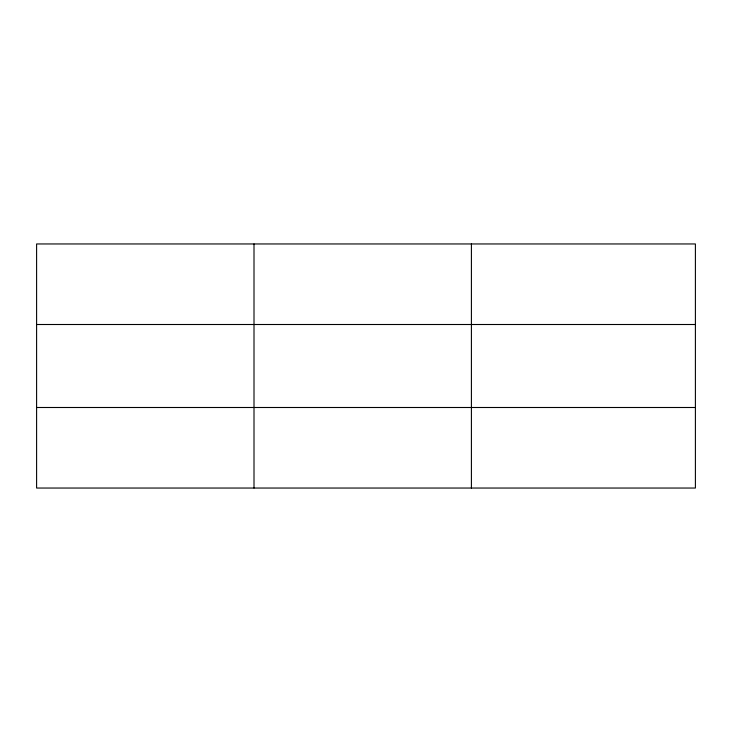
<?xml version="1.0" encoding="UTF-8"?>
<svg xmlns="http://www.w3.org/2000/svg" width="732" height="732" viewBox="0 0 732 732"><rect width="100%" height="100%" fill="white"/><g stroke="black" fill="none" stroke-linecap="round" stroke-linejoin="round"><path stroke-width="1.1" d="M254.004 488.043L254.004 243.957M471.408 488.043L471.408 243.957M695.4 407.495L695.4 488.043L36.6 488.043L36.6 243.957L695.4 243.957L695.4 407.495L36.6 407.495M36.6 324.505L695.4 324.505"/></g></svg>
